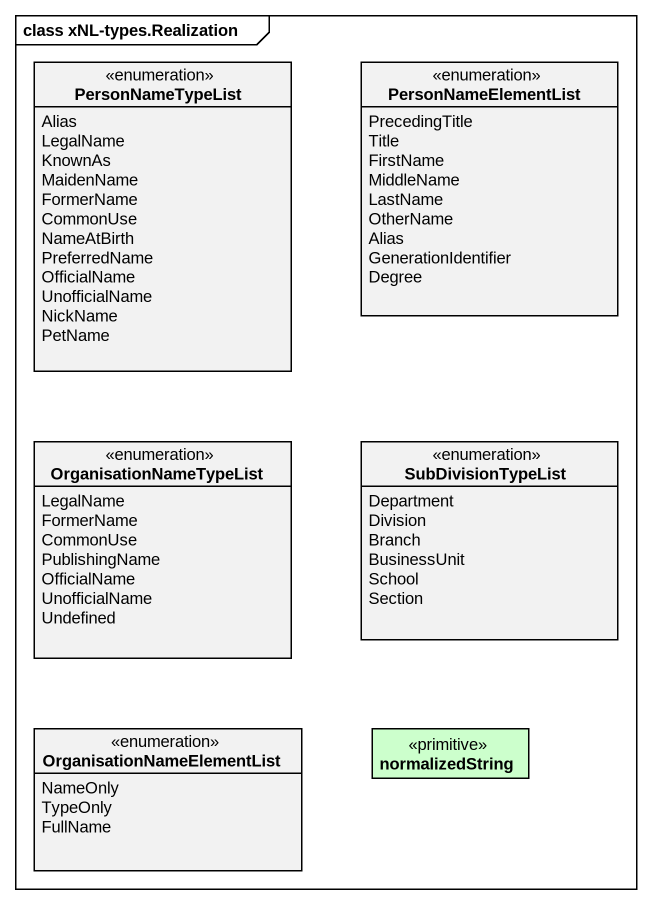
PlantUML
@startuml
mainframe class xNL-types.Realization
hide circle
hide empty members
enum PersonNameTypeList {
  Alias
  LegalName
  KnownAs
  MaidenName
  FormerName
  CommonUse
  NameAtBirth
  PreferredName
  OfficialName
  UnofficialName
  NickName
  PetName
}
enum PersonNameElementList {
  PrecedingTitle
  Title
  FirstName
  MiddleName
  LastName
  OtherName
  Alias
  GenerationIdentifier
  Degree
}
enum OrganisationNameTypeList {
  LegalName
  FormerName
  CommonUse
  PublishingName
  OfficialName
  UnofficialName
  Undefined
}
enum SubDivisionTypeList {
  Department
  Division
  Branch
  BusinessUnit
  School
  Section
}
enum OrganisationNameElementList {
  NameOnly
  TypeOnly
  FullName
}
class normalizedString <<primitive>> #CCFFCC
@enduml
